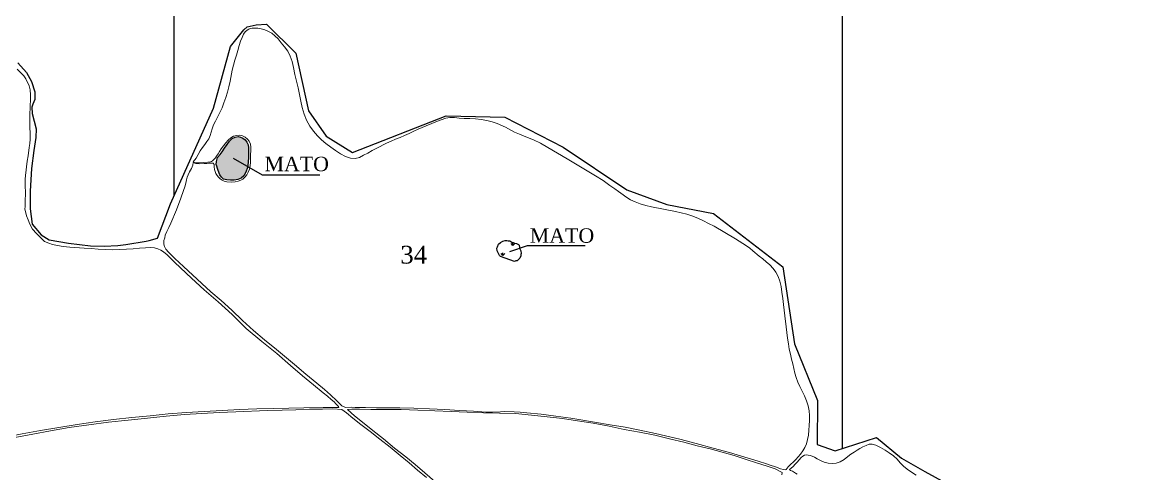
# Model space of a CAD drawing. Extents: x 721269 to 724957, y 7809358 to 7811965.
# Drawn here: x 722263 to 723258, y 7810992 to 7811398 of the extents above; entities that cross this region are included whole.
import ezdxf
from ezdxf.enums import TextEntityAlignment as Align

# ---------------------------------------------------------------- set-up
doc = ezdxf.new("R2010")
doc.units = 0
for name, color, linetype in [('0114000371', 1, 'Continuous'), ('0114000371025', 5, 'Continuous'), ('0114000371026', 5, 'Continuous'), ('0114000371033', 5, 'Continuous'), ('0114000371034', 5, 'Continuous'), ('0114000371035', 5, 'Continuous'), ('MALHA', 8, 'Continuous'), ('MATO', 3, 'Continuous'), ('NUMERAÇÕES', 7, 'Continuous'), ('TEXTO', 7, 'Continuous')]:
    doc.layers.add(name, color=color, linetype=linetype)
doc.layers.add('NUMERAÇÕES DOS TALHÕES', color=7, linetype='Continuous', true_color=0xffffff)
doc.styles.add('AREAS', font='times.ttf')

# ---------------------------------------------------------------- blocks, each defined once
blk = doc.blocks.new('area_de_talhao')
at = {"layer": 'NUMERAÇÕES', "linetype": 'Continuous', "style": 'AREAS'}
blk.add_attdef('NRO', text='', height=20, dxfattribs=at).set_placement((0, 6.1), align=Align.CENTER)

msp = doc.modelspace()

# ---------------------------------------------------------------- hatches: boundary and pattern name
at = {"layer": 'MATO'}
h = msp.add_hatch(dxfattribs=at)
h.set_pattern_fill('GRASS', color=256, scale=0.5)
h.paths.add_polyline_path([(723621.72, 7810363.15), (723626.9, 7810369.47), (723634.4, 7810378.82), (723636.94, 7810381.43), (723638.98, 7810383.22), (723639.91, 7810384.52), (723642.48, 7810386.46), (723644.66, 7810389.44), (723652.1, 7810396.08), (723657.78, 7810401.49), (723659.67, 7810402.54), (723663.39, 7810405.15), (723675.03, 7810415.01), (723683.05, 7810424.16), (723686.06, 7810444.29), (723668.91, 7810453.03), (723663.91, 7810452.62), (723655.42, 7810450.96), (723644.46, 7810446.41), (723614.45, 7810432.13), (723612.84, 7810430.18), (723588.74, 7810415.99), (723580.94, 7810411.43), (723568.31, 7810403.55), (723558.38, 7810396.46), (723550.08, 7810389.31), (723544.46, 7810384.42), (723534.98, 7810378.3), (723527.4, 7810370.27), (723497.42, 7810343.15), (723485.38, 7810332.32), (723481.69, 7810330.48), (723461.51, 7810316.52), (723445.74, 7810300.05), (723434.92, 7810288.82), (723432.11, 7810284.6), (723428.29, 7810276.7), (723425.29, 7810271.07), (723423.27, 7810259.58), (723424.66, 7810253.81), (723436.07, 7810235.51), (723447.88, 7810225.7), (723450.57, 7810226.98), (723456.85, 7810223.9), (723461.8, 7810225.4), (723469.1, 7810223.94), (723477.48, 7810227.92), (723482.22, 7810229.25), (723494.29, 7810241.92), (723504.85, 7810254.46), (723509.74, 7810258.53), (723518.25, 7810265.75), (723525.53, 7810269.92), (723537.65, 7810279.18), (723540.18, 7810281.14), (723548.73, 7810287.93), (723551.96, 7810290.76), (723560.11, 7810299.51), (723564.67, 7810304.5), (723567.72, 7810309.57), (723571.33, 7810315.02), (723576.92, 7810320.27), (723578.84, 7810321.19), (723585.21, 7810328.28), (723595.69, 7810336.51), (723599.61, 7810343.2), (723603.31, 7810346.76), (723609.28, 7810351.84)])
h.paths.add_polyline_path([(723726.96, 7810887.53), (723721.29, 7810877.39), (723719.24, 7810859.78), (723722.38, 7810848.8), (723736.99, 7810848.8), (723745.2, 7810853.38), (723750.87, 7810864.24), (723752.68, 7810877.27), (723755.1, 7810884.51), (723745.75, 7810887.63)])
h.paths.add_polyline_path([(722466.52, 7811276.89), (722466.74, 7811281.46), (722466.8, 7811285.12), (722466.22, 7811287.86), (722465.18, 7811290.16), (722463.66, 7811292.2), (722461.71, 7811293.89), (722459.56, 7811294.73), (722457.29, 7811295.14), (722454.75, 7811294.79), (722452.08, 7811293.44), (722449.67, 7811291.07), (722447.46, 7811288.05), (722445.23, 7811284.68), (722442.98, 7811281.63), (722441.18, 7811279.21), (722438.76, 7811276.32), (722437.87, 7811272.84), (722437.64, 7811270.06), (722438.09, 7811268.61), (722438.79, 7811266.54), (722439.41, 7811264.62), (722440.94, 7811260.68), (722442.37, 7811258.68), (722444.29, 7811257.05), (722447.06, 7811256.25), (722450.41, 7811255.94), (722453.8, 7811256.17), (722457.01, 7811256.66), (722460, 7811257.8), (722462.4, 7811260.04), (722464.34, 7811263.33), (722465.71, 7811267.32), (722466.3, 7811272.01)])
h.paths.add_polyline_path([(722020.16, 7811139.27), (722020.82, 7811140.43), (722022.44, 7811143.76), (722021.76, 7811149.17), (722020.38, 7811151.78), (722019.55, 7811153.94), (722017.57, 7811155.58), (722017.15, 7811154.48), (722016.82, 7811153.56), (722016.52, 7811152.48), (722016.18, 7811151.52), (722015.55, 7811150.82), (722014.81, 7811150.46), (722013.99, 7811150.04), (722012.77, 7811149.5), (722011.59, 7811148.91), (722010.55, 7811148.47), (722009.54, 7811147.78), (722008.58, 7811147.06), (722007.95, 7811146.32), (722007.45, 7811145.4), (722007.08, 7811144.19), (722006.61, 7811142.93), (722006.19, 7811141.83), (722005.99, 7811140.6), (722006, 7811139.5), (722006.28, 7811138.36), (722006.71, 7811137.15), (722007.15, 7811136.03), (722008.02, 7811135.16), (722009.13, 7811134.57), (722010.32, 7811134.3), (722011.49, 7811134.18), (722012.56, 7811133.84), (722013.59, 7811133.88), (722014.73, 7811134.32), (722015.85, 7811134.9), (722016.81, 7811135.66), (722017.75, 7811136.37), (722018.58, 7811137.27), (722019.37, 7811138.14)])
h.paths.add_polyline_path([(722021.77, 7811173.92), (722022.9, 7811177.18), (722023.4, 7811179.4), (722020.46, 7811181.93), (722019.22, 7811181.28), (722018.16, 7811180.61), (722013.38, 7811180.03), (722010.98, 7811177.21), (722009.47, 7811175.31), (722009.33, 7811172.8), (722009.91, 7811171.78), (722012.43, 7811170.97), (722016.1, 7811171.06), (722019.64, 7811171.92)])
h.paths.add_polyline_path([(723512.35, 7810327.6), (723568.38, 7810327.6), (723568.38, 7810347.1), (723512.35, 7810347.1)], flags=24)
h.paths.add_polyline_path([(723555.02, 7810664.85), (723611.04, 7810664.85), (723611.04, 7810684.35), (723555.02, 7810684.35)], flags=24)
h.paths.add_polyline_path([(723682.64, 7810694.65), (723686.76, 7810692.35), (723688.3, 7810688.62), (723689.37, 7810679.42), (723688.57, 7810671.39), (723684.34, 7810662.64), (723681.23, 7810658.84), (723671.77, 7810659.1), (723650.7, 7810658.08), (723627.8, 7810659.04), (723613.31, 7810661.84), (723593.31, 7810656.72), (723586.78, 7810657.9), (723566.08, 7810650.83), (723547.72, 7810643.48), (723531.76, 7810636.29), (723531.06, 7810636.03), (723528.57, 7810638.36), (723523.59, 7810647.98), (723515.04, 7810660.34), (723508.39, 7810669.22), (723506.17, 7810674.58), (723506.43, 7810678.8), (723508.14, 7810686.91), (723522.45, 7810694.69), (723533.13, 7810697.54), (723559.83, 7810699.37), (723576, 7810703.51), (723584.51, 7810705.47), (723600.89, 7810703.66), (723622.53, 7810698.53), (723653.02, 7810696.05), (723666.76, 7810695.03)])
h = msp.add_hatch(dxfattribs=at)
h.set_pattern_fill('GRASS', color=256, scale=0.5)
h.paths.add_polyline_path([(722709.72, 7811197.44), (722708.98, 7811198.18), (722707.24, 7811199.04), (722705.35, 7811199.52), (722704.35, 7811199.88), (722703.18, 7811200.35), (722701.19, 7811201.46), (722699.92, 7811201.59), (722698.61, 7811201.78), (722697.26, 7811201.84), (722695.03, 7811201.23), (722693, 7811200.12), (722691.26, 7811198.46), (722690.2, 7811196.14), (722689.72, 7811194.9), (722689.87, 7811192.53), (722692.02, 7811188.27), (722692.99, 7811187.48), (722705.5, 7811182.96), (722706.78, 7811183.42), (722707.98, 7811183.57), (722710.34, 7811185.94), (722711.05, 7811187.97), (722711.2, 7811189.08), (722711.46, 7811190.17), (722711.07, 7811192.38), (722710.31, 7811194.42), (722709.98, 7811195.46)])

# ---------------------------------------------------------------- linework, layer by layer
at = {"layer": '0114000371'}
msp.add_lwpolyline([(722259.6, 7811361.42), (722267.31, 7811352.71), (722271.86, 7811344.66), (722274.96, 7811335.38), (722274.76, 7811328.4), (722272.89, 7811324.33), (722272.19, 7811321.53), (722272.48, 7811315.99), (722276.01, 7811302.27), (722275.62, 7811294.4), (722274.04, 7811282.68), (722271.75, 7811266.54), (722270.77, 7811246.17), (722270.64, 7811230.19), (722272.31, 7811216.48), (722280.46, 7811207.02), (722287.57, 7811202.49), (722304.98, 7811199.27), (722324.72, 7811197.12), (722337.19, 7811196.79), (722349.23, 7811197.24), (722356.41, 7811198.05), (722374.64, 7811201.32), (722377.38, 7811201.74), (722384.9, 7811204.01), (722396.58, 7811234.62), (722435.31, 7811320.68), (722450.55, 7811376.15), (722462.49, 7811391.13), (722465.4, 7811393.83), (722473.46, 7811395.81), (722482.83, 7811396.23), (722509.05, 7811370.32), (722520.67, 7811318.22), (722536.51, 7811295.71), (722559.96, 7811280.81), (722644.11, 7811313.97), (722696.8, 7811312.75), (722749.29, 7811285.57), (722806.23, 7811247.24), (722842.27, 7811234.1), (722884.3, 7811226.19), (722946.48, 7811178.02), (722956.86, 7811108.82), (722977.57, 7811058.02), (722977.32, 7811018.49), (722993.52, 7811012.69), (723030.6, 7811024.56), (723052.92, 7811006.23), (723074.02, 7810994.02), (723170.52, 7810941.2)], dxfattribs=at)
at = {"layer": '0114000371025', "lineweight": 20, "elevation": 550.88}
msp.add_lwpolyline([(722256.98, 7811024.81), (722272.91, 7811027.81), (722288.81, 7811030.65), (722305.7, 7811033.59), (722323.27, 7811036.07), (722340.98, 7811038.36), (722358.75, 7811040.19), (722375.97, 7811042.18), (722392.73, 7811043.83), (722409.07, 7811045.21), (722424.84, 7811046.13), (722440.23, 7811047.12), (722455.16, 7811047.77), (722483.65, 7811048.95), (722496.9, 7811049.28), (722509.1, 7811049.62), (722521.43, 7811050.24), (722532.96, 7811050.13), (722542.27, 7811050.46), (722550.44, 7811049.92), (722554.58, 7811046.87), (722560.43, 7811042.02), (722567.67, 7811036.45), (722575.96, 7811030.05), (722584.67, 7811023.19), (722593.75, 7811015.98), (722602.75, 7811008.63), (722610.9, 7811001.8), (722618.47, 7810995.43), (722626.46, 7810988.81)], dxfattribs=at)
at = {"layer": '0114000371026', "lineweight": 20, "elevation": 541.34}
msp.add_lwpolyline([(722945.46, 7810991.17), (722945.79, 7810993.23), (722939.45, 7810996.6), (722932.47, 7810998.83), (722922.65, 7811001.85), (722913.39, 7811004.95), (722902.73, 7811008.37), (722891.89, 7811011.58), (722881.08, 7811014.36), (722869.49, 7811017.3), (722857.62, 7811020.37), (722844.8, 7811023.43), (722831.47, 7811026.68), (722817.86, 7811029.46), (722804, 7811031.99), (722790.42, 7811034.9), (722776.08, 7811037.55), (722762.07, 7811039.61), (722748.45, 7811041.68), (722734.76, 7811043.18), (722720.71, 7811044.83), (722706.45, 7811046.2), (722692.12, 7811046.67), (722677.52, 7811046.87), (722663.08, 7811047.47), (722648.73, 7811047.97), (722633.96, 7811048.74), (722618.66, 7811049.37), (722603.85, 7811049.71), (722589.47, 7811049.97), (722576.36, 7811049.91), (722566.4, 7811050.13), (722559.55, 7811050.11), (722555.45, 7811049.84), (722561.97, 7811044.26), (722569.17, 7811038.55), (722578.34, 7811031.08), (722587.82, 7811023.45), (722597.89, 7811015.17), (722607.8, 7811007.36), (722616.22, 7811000.26), (722625.07, 7810992.86), (722633.95, 7810985.11)], dxfattribs=at)
at = {"layer": '0114000371033', "lineweight": 20, "elevation": 532.3}
msp.add_lwpolyline([(722259.1, 7811355.92), (722264.83, 7811349.89), (722266.8, 7811347.02), (722269.87, 7811340.72), (722270.72, 7811337.19), (722270.99, 7811332.86), (722270.91, 7811327.97), (722270.68, 7811323.07), (722270.3, 7811313.59), (722270.29, 7811304.93), (722270.65, 7811296.76), (722270.59, 7811292.89), (722270.27, 7811289.06), (722269.78, 7811285.37), (722268.74, 7811277.8), (722267.97, 7811273.25), (722266.56, 7811260.28), (722266.27, 7811256.78), (722266.19, 7811253.32), (722266.18, 7811249.82), (722266.32, 7811246.19), (722266.31, 7811242.51), (722266.26, 7811239.02), (722266.17, 7811235.61), (722266.12, 7811232.49), (722265.77, 7811229.81), (722266.5, 7811227.78), (722267.41, 7811223.93), (722268.78, 7811220.29), (722270.41, 7811216.54), (722272.75, 7811212.08), (722276.24, 7811207.95), (722283.63, 7811200.88), (722287.36, 7811199.33), (722290.58, 7811198.27), (722295.02, 7811197.2), (722300.31, 7811196.47), (722306.27, 7811195.87), (722318.97, 7811195), (722325.32, 7811194.46), (722331.7, 7811194), (722338.03, 7811193.64), (722344.37, 7811193.51), (722350.71, 7811193.63), (722357.03, 7811193.97), (722363.07, 7811194.39), (722368.84, 7811194.86), (722374.06, 7811195.25), (722378.49, 7811195.41), (722382.18, 7811195.18), (722385.22, 7811194.4), (722388.08, 7811193.11), (722390.29, 7811191.72), (722393.49, 7811188.96), (722396.48, 7811185.86), (722400.49, 7811181.88), (722415.41, 7811167.96), (722426.81, 7811157.54), (722439.32, 7811146.51), (722451.86, 7811135.11), (722464.71, 7811122.79), (722478.54, 7811111.13), (722491.98, 7811100.06), (722504.32, 7811089.41), (722515.21, 7811080.18), (722524.92, 7811072.15), (722533.71, 7811064.84), (722537.5, 7811061.73), (722540.88, 7811058.89), (722543.44, 7811056.68), (722545.15, 7811055.03), (722546.34, 7811053.75), (722547.45, 7811052.52), (722547.82, 7811051.71), (722533.65, 7811051.61), (722516.3, 7811051.44), (722502.81, 7811051.19), (722488.81, 7811050.83), (722474.01, 7811050.36), (722458.62, 7811049.75), (722442.87, 7811049.02), (722426.98, 7811048.09), (722410.88, 7811047.19), (722394.63, 7811045.89), (722378.32, 7811044.29), (722361.92, 7811042.65), (722345.4, 7811040.81), (722329.1, 7811038.8), (722312.9, 7811036.49), (722296.45, 7811033.8), (722279.83, 7811030.9), (722263.45, 7811027.86), (722248.14, 7811024.85)], dxfattribs=at)
at = {"layer": '0114000371034', "lineweight": 20, "elevation": 531.42}
msp.add_lwpolyline([(722493.24, 7811383.06), (722490.39, 7811385.86), (722487.49, 7811388.05), (722484.5, 7811389.78), (722481.28, 7811391.17), (722478.09, 7811392.08), (722475.15, 7811392.54), (722472.45, 7811392.66), (722469.96, 7811392.58), (722468.21, 7811392.26), (722466.93, 7811391.84), (722465.39, 7811390.9), (722463.74, 7811389.45), (722462.17, 7811387.22), (722460.91, 7811384.29), (722459.57, 7811380.96), (722458.18, 7811377), (722456.96, 7811372.71), (722455.74, 7811368.28), (722454.37, 7811363.93), (722453.24, 7811359.54), (722452.12, 7811354.95), (722450.07, 7811345.14), (722448.91, 7811340.06), (722447.66, 7811335.03), (722446.24, 7811330.2), (722444.64, 7811325.56), (722442.87, 7811321.06), (722440.97, 7811316.76), (722436.9, 7811309.17), (722435.35, 7811305.63), (722434.05, 7811302.15), (722433.11, 7811299.04), (722432.19, 7811296.1), (722430.93, 7811293.3), (722429.38, 7811290.68), (722427.42, 7811288.17), (722425.29, 7811285.36), (722423.32, 7811282.32), (722421.44, 7811279.18), (722419.63, 7811275.93), (722417.04, 7811272.6), (722418.92, 7811271.72), (722422.28, 7811271.5), (722426.26, 7811271.94), (722430.04, 7811272.2), (722431.7, 7811272.3), (722433.32, 7811272.69), (722434.28, 7811273.36), (722436.15, 7811275.07), (722437.02, 7811276.22), (722437.93, 7811277.74), (722439.33, 7811279.81), (722440.67, 7811281.93), (722442.17, 7811284.14), (722444.13, 7811286.75), (722446.28, 7811289.52), (722448.44, 7811292.09), (722450.76, 7811294.11), (722453.21, 7811295.48), (722455.91, 7811296.18), (722458.78, 7811296.41), (722461.41, 7811295.81), (722463.73, 7811294.67), (722465.74, 7811293.03), (722467.36, 7811290.96), (722468.38, 7811288.47), (722468.83, 7811285.67), (722468.64, 7811282.54), (722468.51, 7811279.1), (722468.47, 7811275.69), (722468.47, 7811272.31), (722468.28, 7811268.93), (722467.61, 7811265.77), (722466.49, 7811263.16), (722465.16, 7811260.78), (722463.52, 7811258.63), (722461.61, 7811257.01), (722459.67, 7811256.01), (722457.5, 7811255.15), (722454.75, 7811254.49), (722451.1, 7811254.1), (722447.31, 7811254.43), (722444.82, 7811255.17), (722443.03, 7811255.96), (722441.35, 7811257.2), (722439.69, 7811258.72), (722438.4, 7811260.37), (722437.4, 7811262), (722436.68, 7811263.74), (722436.18, 7811265.73), (722435.87, 7811267.92), (722435.94, 7811270.01), (722434.81, 7811271.42), (722431.59, 7811271.41), (722429.16, 7811271.15), (722426.76, 7811271.14), (722422.78, 7811270.64), (722419.43, 7811271.04), (722416.98, 7811271.94), (722416.78, 7811269.53), (722415.34, 7811266.48), (722413.81, 7811263.54), (722412.38, 7811260.96), (722411.46, 7811258.6), (722410.87, 7811256.2), (722410.39, 7811253.26), (722409.54, 7811250.02), (722408.45, 7811246.76), (722406.05, 7811239.96), (722402.07, 7811229.32), (722396.84, 7811217.32), (722395.06, 7811213.43), (722393.33, 7811209.76), (722391.95, 7811206.55), (722391.43, 7811204.27), (722390.79, 7811201.79), (722390.68, 7811199.93), (722390.71, 7811198.36), (722391.21, 7811196.42), (722392.37, 7811194.1), (722394.76, 7811191.35), (722400.62, 7811185.63), (722404.36, 7811182.15), (722408.29, 7811178.33), (722424.82, 7811163.07), (722432.76, 7811155.78), (722442.12, 7811147.77), (722451.56, 7811139.04), (722461.33, 7811129.88), (722471.02, 7811120.9), (722481.07, 7811112.59), (722491.87, 7811103.9), (722502.6, 7811094.82), (722507.93, 7811090.35), (722518.23, 7811081.59), (722527.93, 7811073.67), (722534.82, 7811067.92), (722540.37, 7811063.09), (722545.94, 7811057.63), (722550.56, 7811053.2), (722551.52, 7811052.6), (722554.13, 7811051.78), (722558.85, 7811052.06), (722562.38, 7811051.67), (722567.25, 7811051.58), (722571.86, 7811051.62), (722581.54, 7811051.46), (722591.79, 7811051.4), (722602.52, 7811051.21), (722615.22, 7811050.92), (722629.27, 7811050.39), (722642.95, 7811049.79), (722656.18, 7811048.89), (722668.75, 7811048.2), (722679.83, 7811047.54), (722685.65, 7811047.31), (722693.02, 7811047.84), (722696.83, 7811047.99), (722705.06, 7811047.82), (722710.46, 7811047.55), (722716.56, 7811046.96), (722729.3, 7811045.53), (722742.63, 7811043.89), (722756.21, 7811041.94), (722763.16, 7811040.78), (722777.23, 7811038.6), (722791.28, 7811036.04), (722804.77, 7811033.99), (722818.11, 7811031.13), (722832.22, 7811028.16), (722854.06, 7811023.24), (722868.72, 7811019.24), (722883.81, 7811015.22), (722898.5, 7811011.16), (722912.45, 7811007.04), (722924.31, 7811003.33), (722931.8, 7811000.86), (722934.3, 7811000), (722940.71, 7810997.91), (722944.39, 7810996.59), (722947.17, 7810995.92), (722948.38, 7810995.5), (722949.37, 7810995.85), (722951.19, 7810998.21), (722953.32, 7811000.27), (722955.97, 7811002.76), (722958.19, 7811005), (722960.22, 7811007.25), (722962.33, 7811009.78), (722964.29, 7811012.65), (722966.07, 7811015.58), (722967.55, 7811018.92), (722968.68, 7811022.85), (722969.34, 7811026.92), (722969.75, 7811031.12), (722969.96, 7811035.41), (722970.31, 7811039.87), (722970.3, 7811044.36), (722970.05, 7811048.79), (722969.04, 7811053.16), (722967.56, 7811057.58), (722965.74, 7811062.1), (722963.8, 7811066.46), (722961.84, 7811070.52), (722959.92, 7811074.44), (722958.29, 7811078.47), (722957.11, 7811082.59), (722956.21, 7811086.76), (722955.35, 7811090.93), (722954.23, 7811095.09), (722953.2, 7811099.49), (722952.19, 7811104.07), (722951.37, 7811108.88), (722950.65, 7811113.91), (722949.97, 7811119.11), (722949.28, 7811124.18), (722948.11, 7811134.07), (722947.53, 7811139.16), (722946.98, 7811144.28), (722946.36, 7811149.66), (722945.59, 7811155.21), (722944.83, 7811160.46), (722943.68, 7811165.2), (722942.12, 7811169.41), (722940.2, 7811173.22), (722937.73, 7811176.61), (722934.79, 7811179.83), (722931.58, 7811182.7), (722928.41, 7811185.37), (722925.21, 7811187.74), (722919.63, 7811192.62), (722916.81, 7811194.91), (722913.9, 7811196.86), (722903.87, 7811203.3), (722894.5, 7811208.97), (722884.65, 7811214.63), (722879.76, 7811217.18), (722875.15, 7811219.4), (722870.59, 7811221.46), (722865.61, 7811223.53), (722860.37, 7811225.33), (722850.06, 7811227.91), (722839.15, 7811229.88), (722828.5, 7811232.19), (722823.39, 7811233.36), (722818.44, 7811234.88), (722813.79, 7811236.59), (722809.72, 7811238.37), (722806.22, 7811240.33), (722801.02, 7811244.2), (722798.78, 7811245.82), (722795.6, 7811248.19), (722791.18, 7811251.3), (722785.17, 7811255.72), (722778.26, 7811260.03), (722769.35, 7811265.45), (722752.79, 7811275.17), (722735.53, 7811285.48), (722728.75, 7811289.15), (722722.53, 7811292.27), (722714.25, 7811295.58), (722709.84, 7811297.24), (722705.52, 7811299.28), (722697.49, 7811303.7), (722689.8, 7811307.08), (722685.34, 7811308.55), (722680.55, 7811309.74), (722675.59, 7811310.56), (722670.55, 7811311.11), (722665.45, 7811311.34), (722660.41, 7811311.49), (722655.79, 7811311.89), (722651.67, 7811312.27), (722647.55, 7811312.23), (722643.72, 7811311.71), (722636.26, 7811309.04), (722626.04, 7811304.96), (722619.07, 7811301.76), (722615.14, 7811299.93), (722611, 7811298.04), (722606.82, 7811296.21), (722602.76, 7811294.49), (722598.74, 7811292.82), (722594.67, 7811291.09), (722590.52, 7811289.17), (722581.92, 7811284.87), (722577.82, 7811282.69), (722573.84, 7811280.43), (722570.05, 7811278.36), (722566.32, 7811276.48), (722562.48, 7811275.43), (722558.35, 7811275.69), (722553.77, 7811277.27), (722549.25, 7811279.79), (722544.83, 7811282.7), (722540.47, 7811285.74), (722536.2, 7811288.96), (722532.15, 7811292.39), (722528.48, 7811295.97), (722524.91, 7811300), (722521.64, 7811304.61), (722518.73, 7811309.85), (722516.55, 7811315.51), (722514.96, 7811321.29), (722513.67, 7811327.16), (722512.44, 7811333.03), (722511.14, 7811338.97), (722508.33, 7811351.14), (722507.02, 7811357.18), (722505.74, 7811362.75), (722504.09, 7811367.61), (722501.84, 7811371.95), (722499.07, 7811375.82), (722496.13, 7811379.63)], close=True, dxfattribs=at)
at = {"layer": '0114000371035', "lineweight": 20, "elevation": 534.33}
msp.add_lwpolyline([(722959.43, 7810991.71), (722957.82, 7810992.64), (722955.05, 7810994.29), (722953.44, 7810995.07), (722952.39, 7810995.86), (722953.92, 7810997.12), (722955.67, 7810998.72), (722957.52, 7811000.6), (722959.36, 7811002.55), (722961, 7811004.69), (722962.83, 7811006.6), (722964.38, 7811007.93), (722965.8, 7811008.67), (722967.41, 7811008.98), (722969.21, 7811008.91), (722971, 7811008.49), (722972.85, 7811007.89), (722974.88, 7811006.96), (722977.39, 7811005.57), (722980.31, 7811003.93), (722983.54, 7811002.57), (722987.01, 7811001.62), (722990.71, 7811001.21), (722994.31, 7811001.52), (722998, 7811002.82), (723001.62, 7811004.97), (723004.7, 7811007.48), (723007.61, 7811009.66), (723010.38, 7811011.59), (723013.06, 7811013.24), (723015.68, 7811014.72), (723018.35, 7811016.2), (723021.18, 7811017.54), (723023.87, 7811018.62), (723026.7, 7811018.79), (723029.99, 7811017.73), (723034.03, 7811015.62), (723038.33, 7811013.42), (723042.05, 7811010.96), (723045.69, 7811008.21), (723049.06, 7811005.21), (723051.92, 7811001.99), (723054.72, 7810998.93), (723058.04, 7810996.14), (723061.98, 7810993.43), (723066.28, 7810990.81)], dxfattribs=at)
at = {"layer": 'MALHA'}
for points in [[(722400, 7811242.23), (722400, 7811847.08)], [(723000, 7811014.76), (723000, 7811847.08)]]:
    msp.add_lwpolyline(points, dxfattribs=at)
at = {"layer": 'MATO'}
for points, elevation in [([(722454.75, 7811294.79), (722457.29, 7811295.14), (722459.56, 7811294.73), (722461.71, 7811293.89), (722463.66, 7811292.2), (722465.18, 7811290.16), (722466.22, 7811287.86), (722466.8, 7811285.12), (722466.74, 7811281.46), (722466.52, 7811276.89), (722466.3, 7811272.01), (722465.71, 7811267.32), (722464.34, 7811263.33), (722462.4, 7811260.04), (722460, 7811257.8), (722457.01, 7811256.66), (722453.8, 7811256.17), (722450.41, 7811255.94), (722447.06, 7811256.25), (722444.29, 7811257.05), (722442.37, 7811258.68), (722440.94, 7811260.68), (722439.41, 7811264.62), (722438.79, 7811266.54), (722438.09, 7811268.61), (722437.64, 7811270.06), (722437.87, 7811272.84), (722438.76, 7811276.32), (722441.18, 7811279.21), (722441.18, 7811279.21), (722442.98, 7811281.63), (722445.23, 7811284.68), (722447.46, 7811288.05), (722449.67, 7811291.07), (722452.08, 7811293.44)], 531.8), ([(722705.5, 7811182.96), (722692.99, 7811187.48), (722692.02, 7811188.27), (722689.87, 7811192.53), (722689.72, 7811194.9), (722690.2, 7811196.14), (722691.26, 7811198.46), (722693, 7811200.12), (722695.03, 7811201.23), (722697.26, 7811201.84), (722698.61, 7811201.78), (722699.92, 7811201.59), (722701.19, 7811201.46), (722703.18, 7811200.35), (722704.35, 7811199.88), (722705.35, 7811199.52), (722707.24, 7811199.04), (722708.98, 7811198.18), (722709.72, 7811197.44), (722709.98, 7811195.46), (722710.31, 7811194.42), (722711.07, 7811192.38), (722711.46, 7811190.17), (722711.2, 7811189.08), (722711.05, 7811187.97), (722710.34, 7811185.94), (722707.98, 7811183.57), (722706.78, 7811183.42)], 536.11)]:
    msp.add_lwpolyline(points, close=True, dxfattribs=dict(at, elevation=elevation))
at = {"layer": 'TEXTO', "linetype": 'Continuous'}
for points in [[(722453.03, 7811275.74), (722478.93, 7811260.85), (722530.71, 7811260.85)], [(722701.17, 7811191.77), (722717.16, 7811197.19), (722769.04, 7811197.19)]]:
    msp.add_lwpolyline(points, dxfattribs=at)

# ---------------------------------------------------------------- block references
at = {"layer": 'NUMERAÇÕES DOS TALHÕES'}
ref = msp.add_blockref('area_de_talhao', (722615.02, 7811176.17), dxfattribs=dict(at, xscale=0.8, yscale=0.8, zscale=0.8))
ref.add_attrib('NRO', '34', dxfattribs={"layer": 'NUMERAÇÕES', "height": 16, "style": 'AREAS'}).set_placement((722615.02, 7811181.03), align=Align.CENTER)

# ---------------------------------------------------------------- texts
at = {"layer": 'TEXTO', "linetype": 'Continuous', "style": 'AREAS'}
for p in [(722481.07, 7811264.1), (722719.26, 7811199.74)]:
    msp.add_text('MATO', height=13, dxfattribs=at).set_placement(p)

doc.saveas('drawing.dxf')
